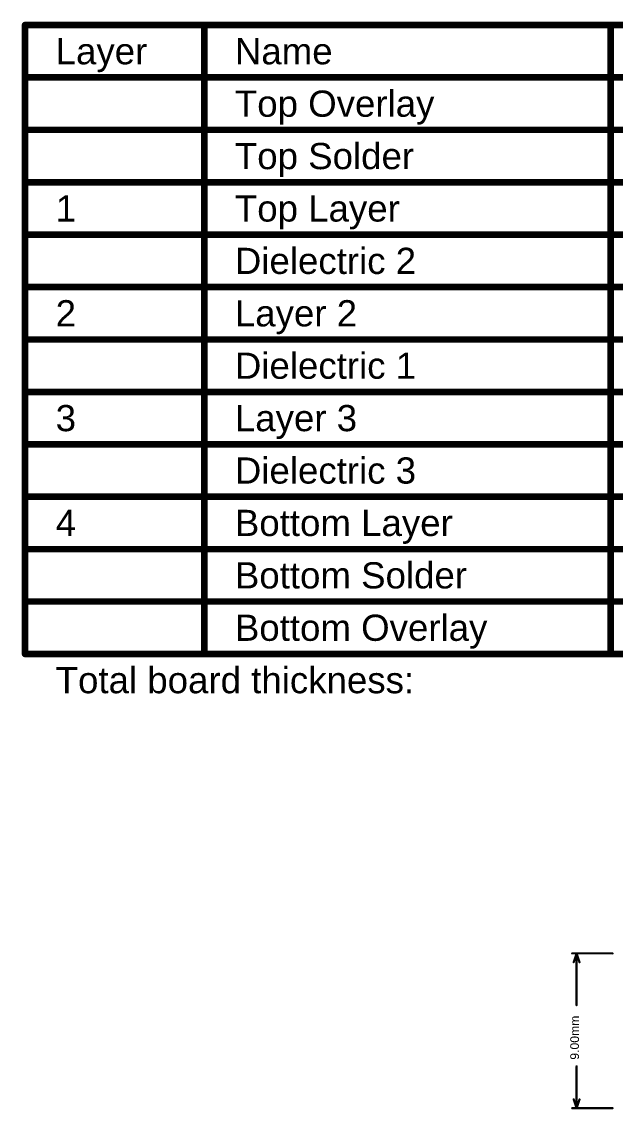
# Model space of a CAD drawing. Header units: inches. Extents: x -35 to 304, y -8 to 63.
# Drawn here: x -34.6 to -0.1, y -0.1 to 63.2 of the extents above; entities that cross this region are included whole.
import ezdxf

# ---------------------------------------------------------------- set-up
doc = ezdxf.new("R2010")
doc.units = ezdxf.units.IN
doc.layers.add('Dimensions', color=6, linetype='Continuous')
doc.layers.add('Fabrication', color=76, linetype='Continuous')
doc.styles.add('Arial', font='', dxfattribs={"height": 0.2})
doc.styles.get('Arial').set_extended_font_data('Arial')

msp = doc.modelspace()

# ---------------------------------------------------------------- linework, layer by layer
at = {"layer": 'Dimensions'}
for points in [[(-2.633, 9, 0.127, 0.127, 0), (-0.292, 9, 0.127, 0.127, 0)], [(-2.548, 8.492, 0.127, 0.127, 0), (-2.379, 9, 0.127, 0.127, 0)], [(-2.379, 9, 0.127, 0.127, 0), (-2.209, 8.492, 0.127, 0.127, 0)], [(-2.379, 5.991, 0.127, 0.127, 0), (-2.379, 9, 0.127, 0.127, 0)], [(-2.379, 0, 0.127, 0.127, 0), (-2.379, 2.436, 0.127, 0.127, 0)], [(-2.633, 0, 0.127, 0.127, 0), (-0.292, 0, 0.127, 0.127, 0)], [(-2.548, 0.508, 0.127, 0.127, 0), (-2.379, 0, 0.127, 0.127, 0)], [(-2.379, 0, 0.127, 0.127, 0), (-2.209, 0.508, 0.127, 0.127, 0)]]:
    msp.add_lwpolyline(points, format="xyseb", dxfattribs=at)
for points in [[(-2.664, 9, 0.0635, 0.0635, 1), (-2.601, 9, 0.0635, 0.0635, 1)], [(-2.41, 9, 0.0635, 0.0635, 1), (-2.347, 9, 0.0635, 0.0635, 1)], [(-2.41, 9, 0.0635, 0.0635, 1), (-2.347, 9, 0.0635, 0.0635, 1)], [(-2.41, 9, 0.0635, 0.0635, 1), (-2.347, 9, 0.0635, 0.0635, 1)], [(-0.324, 9, 0.0635, 0.0635, 1), (-0.26, 9, 0.0635, 0.0635, 1)], [(-2.58, 8.492, 0.0635, 0.0635, 1), (-2.516, 8.492, 0.0635, 0.0635, 1)], [(-2.241, 8.492, 0.0635, 0.0635, 1), (-2.177, 8.492, 0.0635, 0.0635, 1)], [(-2.41, 5.991, 0.0635, 0.0635, 1), (-2.347, 5.991, 0.0635, 0.0635, 1)], [(-2.41, 2.436, 0.0635, 0.0635, 1), (-2.347, 2.436, 0.0635, 0.0635, 1)], [(-2.664, 0, 0.0635, 0.0635, 1), (-2.601, 0, 0.0635, 0.0635, 1)], [(-2.58, 0.508, 0.0635, 0.0635, 1), (-2.516, 0.508, 0.0635, 0.0635, 1)], [(-2.41, 0, 0.0635, 0.0635, 1), (-2.347, 0, 0.0635, 0.0635, 1)], [(-2.41, 0, 0.0635, 0.0635, 1), (-2.347, 0, 0.0635, 0.0635, 1)], [(-2.41, 0, 0.0635, 0.0635, 1), (-2.347, 0, 0.0635, 0.0635, 1)], [(-2.241, 0.508, 0.0635, 0.0635, 1), (-2.177, 0.508, 0.0635, 0.0635, 1)], [(-0.324, 0, 0.0635, 0.0635, 1), (-0.26, 0, 0.0635, 0.0635, 1)]]:
    msp.add_lwpolyline(points, format="xyseb", close=True, dxfattribs=at)
at = {"layer": 'Fabrication'}
for points in [[(-34.421, 26.416, 0.381, 0.381, 0), (-34.421, 62.992, 0.381, 0.381, 0)], [(-34.421, 62.992, 0.381, 0.381, 0), (80.864, 62.992, 0.381, 0.381, 0)], [(-24.01, 26.416, 0.381, 0.381, 0), (-24.01, 62.992, 0.381, 0.381, 0)], [(-0.394, 26.416, 0.381, 0.381, 0), (-0.394, 62.992, 0.381, 0.381, 0)], [(-34.421, 59.944, 0.381, 0.381, 0), (80.864, 59.944, 0.381, 0.381, 0)], [(-34.421, 56.896, 0.381, 0.381, 0), (-24.01, 56.896, 0.381, 0.381, 0)], [(-24.01, 56.896, 0.381, 0.381, 0), (-0.394, 56.896, 0.381, 0.381, 0)], [(-0.394, 56.896, 0.381, 0.381, 0), (21.444, 56.896, 0.381, 0.381, 0)], [(-34.421, 53.848, 0.381, 0.381, 0), (-24.01, 53.848, 0.381, 0.381, 0)], [(-24.01, 53.848, 0.381, 0.381, 0), (-0.394, 53.848, 0.381, 0.381, 0)], [(-0.394, 53.848, 0.381, 0.381, 0), (21.444, 53.848, 0.381, 0.381, 0)], [(-34.421, 50.8, 0.381, 0.381, 0), (-24.01, 50.8, 0.381, 0.381, 0)], [(-24.01, 50.8, 0.381, 0.381, 0), (-0.394, 50.8, 0.381, 0.381, 0)], [(-0.394, 50.8, 0.381, 0.381, 0), (21.444, 50.8, 0.381, 0.381, 0)], [(-34.421, 47.752, 0.381, 0.381, 0), (-24.01, 47.752, 0.381, 0.381, 0)], [(-24.01, 47.752, 0.381, 0.381, 0), (-0.394, 47.752, 0.381, 0.381, 0)], [(-0.394, 47.752, 0.381, 0.381, 0), (21.444, 47.752, 0.381, 0.381, 0)], [(-34.421, 44.704, 0.381, 0.381, 0), (-24.01, 44.704, 0.381, 0.381, 0)], [(-24.01, 44.704, 0.381, 0.381, 0), (-0.394, 44.704, 0.381, 0.381, 0)], [(-0.394, 44.704, 0.381, 0.381, 0), (21.444, 44.704, 0.381, 0.381, 0)], [(-34.421, 41.656, 0.381, 0.381, 0), (-24.01, 41.656, 0.381, 0.381, 0)], [(-24.01, 41.656, 0.381, 0.381, 0), (-0.394, 41.656, 0.381, 0.381, 0)], [(-0.394, 41.656, 0.381, 0.381, 0), (21.444, 41.656, 0.381, 0.381, 0)], [(-34.421, 38.608, 0.381, 0.381, 0), (-24.01, 38.608, 0.381, 0.381, 0)], [(-24.01, 38.608, 0.381, 0.381, 0), (-0.394, 38.608, 0.381, 0.381, 0)], [(-0.394, 38.608, 0.381, 0.381, 0), (21.444, 38.608, 0.381, 0.381, 0)], [(-34.421, 35.56, 0.381, 0.381, 0), (-24.01, 35.56, 0.381, 0.381, 0)], [(-24.01, 35.56, 0.381, 0.381, 0), (-0.394, 35.56, 0.381, 0.381, 0)], [(-0.394, 35.56, 0.381, 0.381, 0), (21.444, 35.56, 0.381, 0.381, 0)], [(-34.421, 32.512, 0.381, 0.381, 0), (-24.01, 32.512, 0.381, 0.381, 0)], [(-24.01, 32.512, 0.381, 0.381, 0), (-0.394, 32.512, 0.381, 0.381, 0)], [(-0.394, 32.512, 0.381, 0.381, 0), (21.444, 32.512, 0.381, 0.381, 0)], [(-34.421, 29.464, 0.381, 0.381, 0), (-24.01, 29.464, 0.381, 0.381, 0)], [(-24.01, 29.464, 0.381, 0.381, 0), (-0.394, 29.464, 0.381, 0.381, 0)], [(-0.394, 29.464, 0.381, 0.381, 0), (21.444, 29.464, 0.381, 0.381, 0)], [(-34.421, 26.416, 0.381, 0.381, 0), (-24.01, 26.416, 0.381, 0.381, 0)], [(-24.01, 26.416, 0.381, 0.381, 0), (-0.394, 26.416, 0.381, 0.381, 0)], [(-0.394, 26.416, 0.381, 0.381, 0), (21.444, 26.416, 0.381, 0.381, 0)]]:
    msp.add_lwpolyline(points, format="xyseb", dxfattribs=at)
for points in [[(-34.517, 62.992, 0.191, 0.191, 1), (-34.326, 62.992, 0.191, 0.191, 1)], [(-34.517, 62.992, 0.191, 0.191, 1), (-34.326, 62.992, 0.191, 0.191, 1)], [(-24.105, 62.992, 0.191, 0.191, 1), (-23.914, 62.992, 0.191, 0.191, 1)], [(-0.489, 62.992, 0.191, 0.191, 1), (-0.299, 62.992, 0.191, 0.191, 1)], [(-34.517, 59.944, 0.191, 0.191, 1), (-34.326, 59.944, 0.191, 0.191, 1)], [(-34.517, 56.896, 0.191, 0.191, 1), (-34.326, 56.896, 0.191, 0.191, 1)], [(-24.105, 56.896, 0.191, 0.191, 1), (-23.914, 56.896, 0.191, 0.191, 1)], [(-24.105, 56.896, 0.191, 0.191, 1), (-23.914, 56.896, 0.191, 0.191, 1)], [(-0.489, 56.896, 0.191, 0.191, 1), (-0.299, 56.896, 0.191, 0.191, 1)], [(-0.489, 56.896, 0.191, 0.191, 1), (-0.299, 56.896, 0.191, 0.191, 1)], [(-34.517, 53.848, 0.191, 0.191, 1), (-34.326, 53.848, 0.191, 0.191, 1)], [(-24.105, 53.848, 0.191, 0.191, 1), (-23.914, 53.848, 0.191, 0.191, 1)], [(-24.105, 53.848, 0.191, 0.191, 1), (-23.914, 53.848, 0.191, 0.191, 1)], [(-0.489, 53.848, 0.191, 0.191, 1), (-0.299, 53.848, 0.191, 0.191, 1)], [(-0.489, 53.848, 0.191, 0.191, 1), (-0.299, 53.848, 0.191, 0.191, 1)], [(-34.517, 50.8, 0.191, 0.191, 1), (-34.326, 50.8, 0.191, 0.191, 1)], [(-24.105, 50.8, 0.191, 0.191, 1), (-23.914, 50.8, 0.191, 0.191, 1)], [(-24.105, 50.8, 0.191, 0.191, 1), (-23.914, 50.8, 0.191, 0.191, 1)], [(-0.489, 50.8, 0.191, 0.191, 1), (-0.299, 50.8, 0.191, 0.191, 1)], [(-0.489, 50.8, 0.191, 0.191, 1), (-0.299, 50.8, 0.191, 0.191, 1)], [(-34.517, 47.752, 0.191, 0.191, 1), (-34.326, 47.752, 0.191, 0.191, 1)], [(-24.105, 47.752, 0.191, 0.191, 1), (-23.914, 47.752, 0.191, 0.191, 1)], [(-24.105, 47.752, 0.191, 0.191, 1), (-23.914, 47.752, 0.191, 0.191, 1)], [(-0.489, 47.752, 0.191, 0.191, 1), (-0.299, 47.752, 0.191, 0.191, 1)], [(-0.489, 47.752, 0.191, 0.191, 1), (-0.299, 47.752, 0.191, 0.191, 1)], [(-34.517, 44.704, 0.191, 0.191, 1), (-34.326, 44.704, 0.191, 0.191, 1)], [(-24.105, 44.704, 0.191, 0.191, 1), (-23.914, 44.704, 0.191, 0.191, 1)], [(-24.105, 44.704, 0.191, 0.191, 1), (-23.914, 44.704, 0.191, 0.191, 1)], [(-0.489, 44.704, 0.191, 0.191, 1), (-0.299, 44.704, 0.191, 0.191, 1)], [(-0.489, 44.704, 0.191, 0.191, 1), (-0.299, 44.704, 0.191, 0.191, 1)], [(-34.517, 41.656, 0.191, 0.191, 1), (-34.326, 41.656, 0.191, 0.191, 1)], [(-24.105, 41.656, 0.191, 0.191, 1), (-23.914, 41.656, 0.191, 0.191, 1)], [(-24.105, 41.656, 0.191, 0.191, 1), (-23.914, 41.656, 0.191, 0.191, 1)], [(-0.489, 41.656, 0.191, 0.191, 1), (-0.299, 41.656, 0.191, 0.191, 1)], [(-0.489, 41.656, 0.191, 0.191, 1), (-0.299, 41.656, 0.191, 0.191, 1)], [(-34.517, 38.608, 0.191, 0.191, 1), (-34.326, 38.608, 0.191, 0.191, 1)], [(-24.105, 38.608, 0.191, 0.191, 1), (-23.914, 38.608, 0.191, 0.191, 1)], [(-24.105, 38.608, 0.191, 0.191, 1), (-23.914, 38.608, 0.191, 0.191, 1)], [(-0.489, 38.608, 0.191, 0.191, 1), (-0.299, 38.608, 0.191, 0.191, 1)], [(-0.489, 38.608, 0.191, 0.191, 1), (-0.299, 38.608, 0.191, 0.191, 1)], [(-34.517, 35.56, 0.191, 0.191, 1), (-34.326, 35.56, 0.191, 0.191, 1)], [(-24.105, 35.56, 0.191, 0.191, 1), (-23.914, 35.56, 0.191, 0.191, 1)], [(-24.105, 35.56, 0.191, 0.191, 1), (-23.914, 35.56, 0.191, 0.191, 1)], [(-0.489, 35.56, 0.191, 0.191, 1), (-0.299, 35.56, 0.191, 0.191, 1)], [(-0.489, 35.56, 0.191, 0.191, 1), (-0.299, 35.56, 0.191, 0.191, 1)], [(-34.517, 32.512, 0.191, 0.191, 1), (-34.326, 32.512, 0.191, 0.191, 1)], [(-24.105, 32.512, 0.191, 0.191, 1), (-23.914, 32.512, 0.191, 0.191, 1)], [(-24.105, 32.512, 0.191, 0.191, 1), (-23.914, 32.512, 0.191, 0.191, 1)], [(-0.489, 32.512, 0.191, 0.191, 1), (-0.299, 32.512, 0.191, 0.191, 1)], [(-0.489, 32.512, 0.191, 0.191, 1), (-0.299, 32.512, 0.191, 0.191, 1)], [(-34.517, 29.464, 0.191, 0.191, 1), (-34.326, 29.464, 0.191, 0.191, 1)], [(-24.105, 29.464, 0.191, 0.191, 1), (-23.914, 29.464, 0.191, 0.191, 1)], [(-24.105, 29.464, 0.191, 0.191, 1), (-23.914, 29.464, 0.191, 0.191, 1)], [(-0.489, 29.464, 0.191, 0.191, 1), (-0.299, 29.464, 0.191, 0.191, 1)], [(-0.489, 29.464, 0.191, 0.191, 1), (-0.299, 29.464, 0.191, 0.191, 1)], [(-34.517, 26.416, 0.191, 0.191, 1), (-34.326, 26.416, 0.191, 0.191, 1)], [(-34.517, 26.416, 0.191, 0.191, 1), (-34.326, 26.416, 0.191, 0.191, 1)], [(-24.105, 26.416, 0.191, 0.191, 1), (-23.914, 26.416, 0.191, 0.191, 1)], [(-24.105, 26.416, 0.191, 0.191, 1), (-23.914, 26.416, 0.191, 0.191, 1)], [(-24.105, 26.416, 0.191, 0.191, 1), (-23.914, 26.416, 0.191, 0.191, 1)], [(-0.489, 26.416, 0.191, 0.191, 1), (-0.299, 26.416, 0.191, 0.191, 1)], [(-0.489, 26.416, 0.191, 0.191, 1), (-0.299, 26.416, 0.191, 0.191, 1)], [(-0.489, 26.416, 0.191, 0.191, 1), (-0.299, 26.416, 0.191, 0.191, 1)]]:
    msp.add_lwpolyline(points, format="xyseb", close=True, dxfattribs=at)

# ---------------------------------------------------------------- texts
at = {"layer": 'Dimensions', "style": 'Arial'}
msp.add_text('9.00mm', height=0.508, rotation=90, dxfattribs=at).set_placement((-2.238, 2.817))
at = {"layer": 'Fabrication', "style": 'Arial'}
for s, p in [('Layer', (-32.643, 60.706)), ('Name', (-22.232, 60.706)), ('Top Overlay', (-22.232, 57.658)), ('Top Solder', (-22.232, 54.61)), ('1', (-32.643, 51.562)), ('Top Layer', (-22.232, 51.562)), ('Dielectric 2', (-22.232, 48.514)), ('2', (-32.643, 45.466)), ('Layer 2', (-22.232, 45.466)), ('Dielectric 1', (-22.232, 42.418)), ('3', (-32.643, 39.37)), ('Layer 3', (-22.232, 39.37)), ('Dielectric 3', (-22.232, 36.322)), ('4', (-32.643, 33.274)), ('Bottom Layer', (-22.232, 33.274)), ('Bottom Solder', (-22.232, 30.226)), ('Bottom Overlay', (-22.232, 27.178)), ('Total board thickness:', (-32.643, 24.13))]:
    msp.add_text(s, height=1.524, dxfattribs=at).set_placement(p)

doc.saveas('drawing.dxf')
